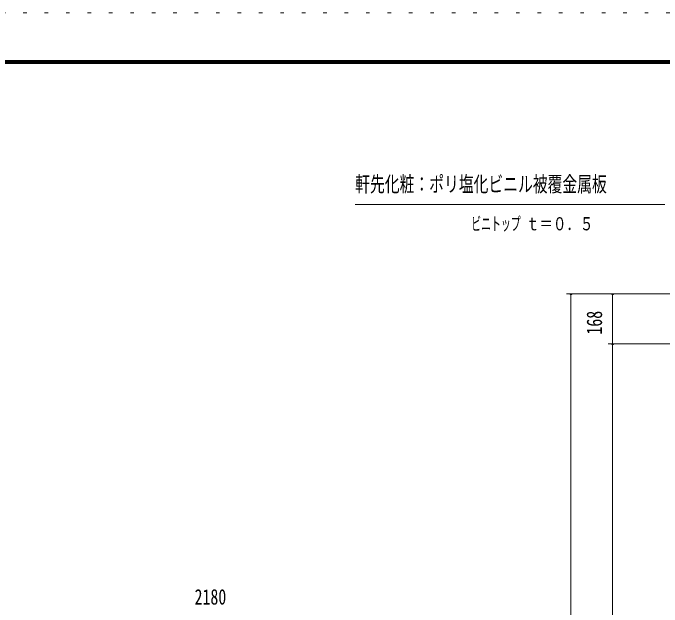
# Model space of a CAD drawing. Units: millimetres, scale not verified. Extents: x -27012 to 27023, y -10500 to 10500.
# Drawn here: x 10737 to 16189, y 5507 to 10500 of the extents above; entities that cross this region are included whole.
import ezdxf
from ezdxf.enums import TextEntityAlignment as Align

# ---------------------------------------------------------------- set-up
doc = ezdxf.new("R2010")
doc.units = ezdxf.units.MM
doc.header["$LTSCALE"] = 60
doc.linetypes.add('USER4', pattern=[3, 0.5, -2.5])
for name, color, linetype, lineweight in [('0-5_1-55DIM', 3, 'Continuous', 18), ('0-A_2-52DIM', 3, 'Continuous', 18), ('0-C_F-F', 5, 'Continuous', 18), ('0-D_F-E_J_ADD', 5, 'USER4', 18)]:
    doc.layers.add(name, color=color, linetype=linetype, lineweight=lineweight)
doc.styles.add('ＭＳ ゴシック', font='')
doc.styles.get('ＭＳ ゴシック').set_extended_font_data('MS Gothic')

msp = doc.modelspace()

# ---------------------------------------------------------------- linework, layer by layer
at = {"layer": '0-A_2-52DIM'}
for p, q in [((16211.87, 8889.93), (13611.87, 8889.93)), ((16957.62, 8139.93), (15386.87, 8139.93)), ((15434.37, 8139.93), (15414.37, 8139.93)), ((15424.37, 8139.93), (15424.37, -1180.07)), ((15784.37, 8139.93), (15764.37, 8139.93)), ((15774.37, -1180.07), (15774.37, 8139.93)), ((17205.24, 7719.93), (15736.87, 7719.93)), ((15784.37, 7719.93), (15764.37, 7719.93))]:
    msp.add_line(p, q, dxfattribs=at)
for centre in [(15424.37, 8139.93), (15774.37, 8139.93), (15774.37, 7719.93)]:
    msp.add_arc(centre, 10, 180, 0, dxfattribs=at)
at = {"layer": '0-C_F-F'}
for p, q in [((-2176.72, 10100), (26523.28, 10100)), ((-2174.22, 10097.5), (26520.78, 10097.5)), ((-2171.72, 10095), (26518.28, 10095)), ((-2169.22, 10092.5), (26515.78, 10092.5)), ((-2166.72, 10090), (26513.28, 10090)), ((-2164.22, 10087.5), (26510.78, 10087.5)), ((-2161.72, 10085), (26508.28, 10085)), ((-2159.22, 10082.5), (26505.78, 10082.5)), ((-2156.72, 10080), (26503.28, 10080)), ((-2154.22, 10077.5), (26500.78, 10077.5)), ((-2151.72, 10075), (26498.28, 10075))]:
    msp.add_line(p, q, dxfattribs=at)
at = {"layer": '0-D_F-E_J_ADD'}
msp.add_line((-2676.72, 10500), (27023.28, 10500), dxfattribs=at)

# ---------------------------------------------------------------- texts
at = {"layer": '0-5_1-55DIM', "color": 7, "style": 'ＭＳ ゴシック', "width": 0.75}
msp.add_text('2180', height=130.2, dxfattribs=at).set_placement((12262.91, 5488.67), align=Align.BOTTOM_LEFT)
at = {"layer": '0-A_2-52DIM', "color": 7, "style": 'ＭＳ ゴシック'}
for s, height, width, p in [('軒先化粧：ポリ塩化ビニル被覆金属板', 130.2, 0.7, (13611.87, 8957.7)), ('ビニトップ ', 110.7, 0.55, (14586.87, 8639.93)), ('ｔ＝０．５', 110.7, 0.75, (15046.15, 8639.93))]:
    msp.add_text(s, height=height, dxfattribs=dict(at, width=width)).set_placement(p, align=Align.BOTTOM_LEFT)
at = {"layer": '0-A_2-52DIM', "color": 7, "style": 'ＭＳ ゴシック', "width": 0.75}
msp.add_text('168', height=130.2, rotation=90, dxfattribs=at).set_placement((15724.38, 7797.07), align=Align.BOTTOM_LEFT)

doc.saveas('drawing.dxf')
